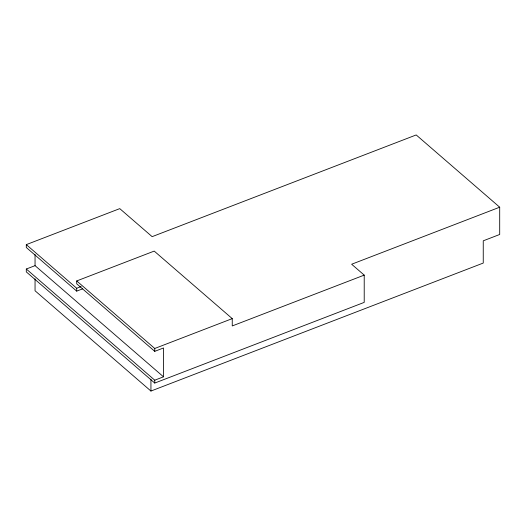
<?xml version="1.0" encoding="UTF-8"?>
<svg xmlns="http://www.w3.org/2000/svg" width="526" height="526" viewBox="0 0 526 526"><rect width="100%" height="100%" fill="white"/><g stroke="black" fill="none" stroke-linecap="round" stroke-linejoin="round"><path stroke-width="0.79" d="M82.556 288.879L76.717 291.128L26.3 247.496L26.3 244.629L119.757 208.631L152.139 236.654L416.197 134.945L499.7 207.205L499.7 234.478L483.249 240.816L483.249 263.059L150.936 391.055L35.051 290.773L35.051 278.852M26.3 269.023L35.051 265.656L163.507 376.82L154.756 380.193L26.3 269.023L26.3 271.896L154.756 383.06L364.216 302.384L364.216 275.118L351.644 264.236L499.7 207.205M163.507 376.82L163.507 347.975L154.756 351.342L76.717 283.81L76.717 280.937L154.21 251.093L232.249 318.625L232.249 325.942L364.216 275.118M26.3 244.629L76.717 288.261L81.096 286.571M76.717 280.937L154.756 348.475L232.249 318.625M154.756 348.475L154.756 351.342M154.756 380.193L154.756 383.06M150.936 379.141L150.936 391.055M76.717 288.261L76.717 291.128M35.051 254.492L35.051 265.656"/></g></svg>
